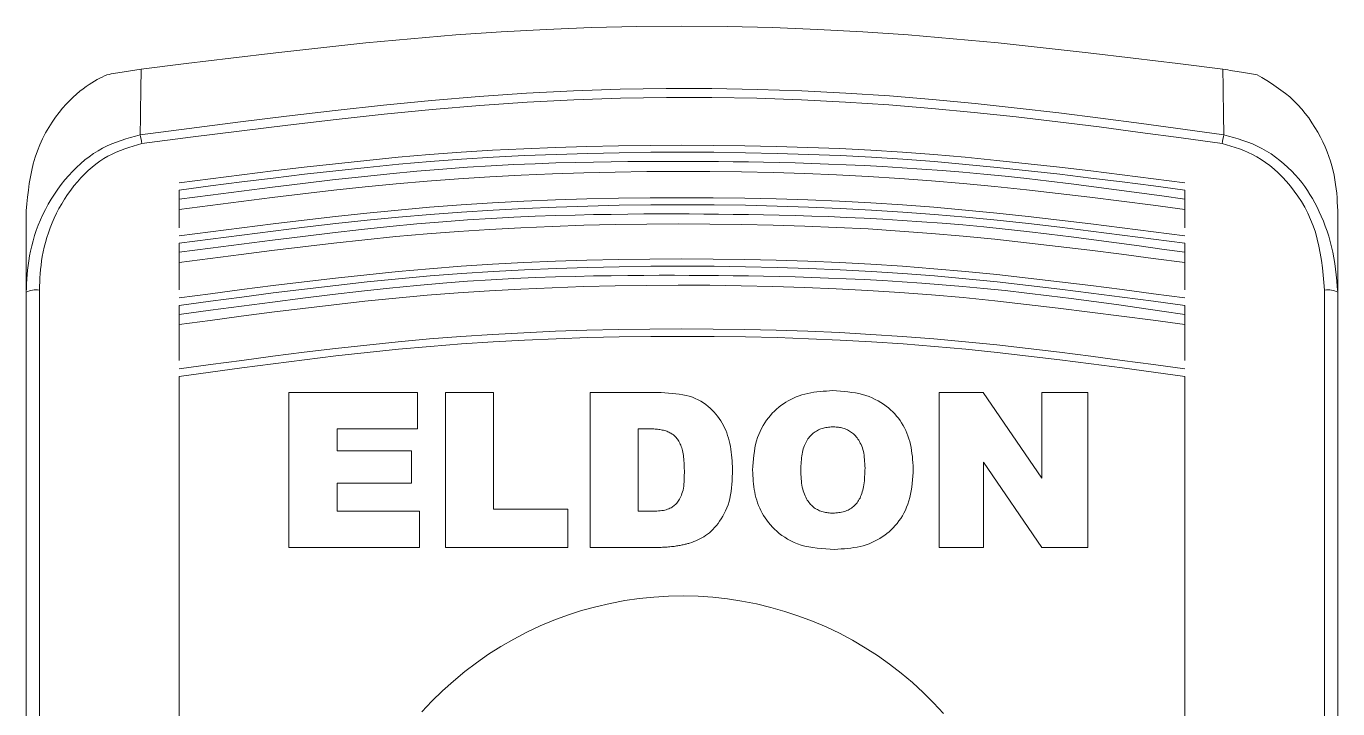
# Model space of a CAD drawing. Header units: millimetres. Extents: x 0 to 4000, y 0 to 2720.
# Drawn here: x 2486.75 to 2516.75, y 1465.26 to 1480.86 of the extents above; entities that cross this region are included whole.
import ezdxf

# ---------------------------------------------------------------- set-up
doc = ezdxf.new("R2010")
doc.units = ezdxf.units.MM
doc.layers.add('KASTEN', color=1, linetype='Continuous', lineweight=0)

msp = doc.modelspace()

# ---------------------------------------------------------------- linework, layer by layer
at = {"layer": 'KASTEN', "color": 1, "linetype": 'Continuous'}
for p, q in [((2490.25, 1477.116), (2490.25, 1476.907)), ((2490.25, 1476.673), (2490.25, 1476.907)), ((2513.25, 1476.907), (2513.25, 1477.116)), ((2513.25, 1476.907), (2513.25, 1476.673)), ((2486.75, 1474.779), (2486.75, 1476.641)), ((2490.25, 1476.255), (2490.25, 1476.673)), ((2513.25, 1476.673), (2513.25, 1476.253)), ((2516.75, 1476.641), (2516.75, 1474.779)), ((2490.25, 1475.9), (2490.25, 1475.692)), ((2513.25, 1475.692), (2513.25, 1475.9)), ((2490.25, 1475.459), (2490.25, 1475.692)), ((2490.25, 1474.836), (2490.25, 1475.459)), ((2513.25, 1475.692), (2513.25, 1475.459)), ((2513.25, 1475.459), (2513.25, 1474.836)), ((2487.05, 1474.829), (2487.05, 1444.851)), ((2516.45, 1444.851), (2516.45, 1474.829)), ((2486.75, 1444.902), (2486.75, 1474.779)), ((2516.75, 1474.779), (2516.75, 1444.902)), ((2490.25, 1474.48), (2490.25, 1474.273)), ((2490.25, 1474.042), (2490.25, 1474.273)), ((2513.25, 1474.273), (2513.25, 1474.48)), ((2513.25, 1474.273), (2513.25, 1474.042)), ((2490.25, 1473.217), (2490.25, 1474.042)), ((2513.25, 1474.042), (2513.25, 1473.216)), ((2490.25, 1472.857), (2490.25, 1446.824)), ((2513.25, 1446.824), (2513.25, 1472.857)), ((2492.759, 1472.485), (2495.698, 1472.485)), ((2492.759, 1468.949), (2492.759, 1472.485)), ((2495.698, 1472.485), (2495.698, 1471.658)), ((2496.34, 1472.485), (2497.442, 1472.485)), ((2496.34, 1468.949), (2496.34, 1472.485)), ((2497.442, 1472.485), (2497.442, 1469.822)), ((2499.646, 1472.485), (2501.273, 1472.485)), ((2499.646, 1468.949), (2499.646, 1472.485)), ((2507.635, 1472.485), (2508.638, 1472.485)), ((2507.635, 1468.949), (2507.635, 1472.485)), ((2508.638, 1472.485), (2509.977, 1470.529)), ((2509.977, 1470.529), (2509.977, 1472.485)), ((2509.977, 1472.485), (2511.033, 1472.485)), ((2511.033, 1472.485), (2511.033, 1468.949)), ((2495.698, 1471.658), (2493.861, 1471.658)), ((2493.861, 1471.658), (2493.861, 1471.153)), ((2500.748, 1471.658), (2500.748, 1469.776)), ((2501.019, 1471.658), (2500.748, 1471.658)), ((2493.861, 1471.153), (2495.56, 1471.153)), ((2495.56, 1471.153), (2495.56, 1470.418)), ((2509.977, 1468.949), (2508.645, 1470.894)), ((2508.645, 1470.894), (2508.645, 1468.949)), ((2495.56, 1470.418), (2493.861, 1470.418)), ((2493.861, 1470.418), (2493.861, 1469.776)), ((2493.861, 1469.776), (2495.744, 1469.776)), ((2495.744, 1469.776), (2495.744, 1468.949)), ((2497.442, 1469.822), (2499.141, 1469.822)), ((2499.141, 1469.822), (2499.141, 1468.949)), ((2500.748, 1469.776), (2501.014, 1469.776)), ((2495.744, 1468.949), (2492.759, 1468.949)), ((2499.141, 1468.949), (2496.34, 1468.949)), ((2501.273, 1468.949), (2499.646, 1468.949)), ((2508.645, 1468.949), (2507.635, 1468.949)), ((2511.033, 1468.949), (2509.977, 1468.949))]:
    msp.add_line(p, q, dxfattribs=at)
for points in [[(2489.378, 1479.878), (2490.406, 1480.005), (2491.433, 1480.131), (2492.461, 1480.253), (2493.489, 1480.368), (2494.518, 1480.476), (2495.548, 1480.573), (2496.579, 1480.659), (2497.611, 1480.731), (2498.644, 1480.787), (2499.679, 1480.827), (2500.714, 1480.851), (2501.75, 1480.859), (2502.786, 1480.851), (2503.821, 1480.827), (2504.855, 1480.787), (2505.889, 1480.731), (2506.921, 1480.659), (2507.952, 1480.573), (2508.982, 1480.476), (2510.011, 1480.368), (2511.039, 1480.253), (2512.067, 1480.131), (2513.094, 1480.005), (2514.122, 1479.878)], [(2486.75, 1476.641), (2486.765, 1476.797), (2486.781, 1476.953), (2486.799, 1477.109), (2486.82, 1477.263), (2486.845, 1477.416), (2486.875, 1477.568), (2486.911, 1477.717), (2486.954, 1477.865), (2487.004, 1478.009), (2487.062, 1478.151), (2487.125, 1478.288), (2487.194, 1478.421), (2487.267, 1478.548), (2487.343, 1478.67), (2487.422, 1478.784), (2487.502, 1478.891), (2487.583, 1478.99), (2487.664, 1479.081), (2487.745, 1479.165), (2487.825, 1479.241), (2487.903, 1479.31), (2487.979, 1479.374), (2488.053, 1479.43), (2488.123, 1479.482), (2488.19, 1479.527), (2488.254, 1479.568), (2488.315, 1479.605), (2488.374, 1479.638), (2488.431, 1479.669), (2488.486, 1479.697), (2488.541, 1479.725), (2488.595, 1479.751)], [(2488.595, 1479.751), (2488.645, 1479.759), (2488.695, 1479.768), (2488.744, 1479.776), (2488.794, 1479.784), (2488.844, 1479.792), (2488.893, 1479.8), (2488.942, 1479.808), (2488.991, 1479.816), (2489.04, 1479.824), (2489.089, 1479.832), (2489.137, 1479.84), (2489.186, 1479.847), (2489.234, 1479.855), (2489.282, 1479.862), (2489.33, 1479.87), (2489.378, 1479.878)], [(2489.378, 1479.878), (2489.377, 1479.811), (2489.377, 1479.745), (2489.376, 1479.679), (2489.375, 1479.613), (2489.374, 1479.549), (2489.373, 1479.485), (2489.372, 1479.421), (2489.371, 1479.36), (2489.37, 1479.299), (2489.369, 1479.24), (2489.368, 1479.182), (2489.367, 1479.127), (2489.367, 1479.073), (2489.366, 1479.022), (2489.365, 1478.973), (2489.364, 1478.926), (2489.364, 1478.883), (2489.363, 1478.841), (2489.363, 1478.802), (2489.362, 1478.765), (2489.362, 1478.73), (2489.361, 1478.695), (2489.361, 1478.662), (2489.36, 1478.629), (2489.36, 1478.597), (2489.359, 1478.565), (2489.359, 1478.534), (2489.358, 1478.502), (2489.358, 1478.471), (2489.357, 1478.44), (2489.357, 1478.409), (2489.356, 1478.379)], [(2514.122, 1479.878), (2514.177, 1479.869), (2514.232, 1479.86), (2514.287, 1479.851), (2514.341, 1479.843), (2514.394, 1479.834), (2514.446, 1479.826), (2514.498, 1479.818), (2514.547, 1479.81), (2514.596, 1479.802), (2514.642, 1479.794), (2514.688, 1479.787), (2514.733, 1479.78), (2514.776, 1479.772), (2514.82, 1479.765), (2514.862, 1479.758), (2514.905, 1479.751)], [(2514.144, 1478.379), (2514.143, 1478.446), (2514.142, 1478.513), (2514.141, 1478.579), (2514.14, 1478.646), (2514.139, 1478.711), (2514.138, 1478.776), (2514.137, 1478.84), (2514.136, 1478.904), (2514.135, 1478.966), (2514.134, 1479.026), (2514.133, 1479.086), (2514.132, 1479.143), (2514.131, 1479.199), (2514.131, 1479.252), (2514.13, 1479.303), (2514.129, 1479.352), (2514.129, 1479.398), (2514.128, 1479.442), (2514.127, 1479.483), (2514.127, 1479.522), (2514.126, 1479.559), (2514.126, 1479.594), (2514.125, 1479.627), (2514.125, 1479.659), (2514.124, 1479.689), (2514.124, 1479.719), (2514.123, 1479.747), (2514.123, 1479.774), (2514.123, 1479.801), (2514.122, 1479.827), (2514.122, 1479.852), (2514.122, 1479.878)], [(2514.905, 1479.751), (2515.016, 1479.684), (2515.126, 1479.616), (2515.235, 1479.547), (2515.343, 1479.475), (2515.448, 1479.401), (2515.551, 1479.324), (2515.65, 1479.242), (2515.746, 1479.155), (2515.838, 1479.064), (2515.925, 1478.967), (2516.007, 1478.866), (2516.086, 1478.762), (2516.159, 1478.655), (2516.229, 1478.546), (2516.293, 1478.436), (2516.353, 1478.325), (2516.408, 1478.214), (2516.458, 1478.103), (2516.504, 1477.992), (2516.545, 1477.883), (2516.582, 1477.773), (2516.614, 1477.665), (2516.642, 1477.558), (2516.666, 1477.452), (2516.685, 1477.348), (2516.701, 1477.244), (2516.714, 1477.142), (2516.725, 1477.041), (2516.733, 1476.94), (2516.739, 1476.84), (2516.745, 1476.741), (2516.75, 1476.641)], [(2489.356, 1478.379), (2490.474, 1478.524), (2491.59, 1478.666), (2492.704, 1478.804), (2493.814, 1478.934), (2494.92, 1479.054), (2496.019, 1479.161), (2497.112, 1479.254), (2498.196, 1479.328), (2499.271, 1479.383), (2500.337, 1479.419), (2501.391, 1479.435), (2502.435, 1479.434), (2503.468, 1479.416), (2504.49, 1479.381), (2505.499, 1479.33), (2506.496, 1479.265), (2507.48, 1479.185), (2508.453, 1479.093), (2509.416, 1478.99), (2510.371, 1478.879), (2511.32, 1478.76), (2512.264, 1478.636), (2513.205, 1478.508), (2514.144, 1478.379)], [(2514.104, 1478.176), (2513.168, 1478.305), (2512.231, 1478.433), (2511.29, 1478.557), (2510.344, 1478.676), (2509.392, 1478.787), (2508.432, 1478.89), (2507.462, 1478.982), (2506.481, 1479.061), (2505.487, 1479.127), (2504.481, 1479.177), (2503.463, 1479.212), (2502.433, 1479.231), (2501.392, 1479.232), (2500.341, 1479.215), (2499.279, 1479.18), (2498.208, 1479.125), (2497.127, 1479.05), (2496.038, 1478.958), (2494.941, 1478.851), (2493.839, 1478.731), (2492.732, 1478.601), (2491.622, 1478.463), (2490.509, 1478.321), (2489.396, 1478.176)], [(2486.75, 1474.779), (2486.754, 1474.879), (2486.759, 1474.979), (2486.765, 1475.08), (2486.772, 1475.182), (2486.781, 1475.286), (2486.793, 1475.391), (2486.808, 1475.499), (2486.826, 1475.609), (2486.848, 1475.722), (2486.875, 1475.837), (2486.905, 1475.954), (2486.94, 1476.073), (2486.98, 1476.193), (2487.025, 1476.313), (2487.074, 1476.434), (2487.128, 1476.554), (2487.187, 1476.673), (2487.252, 1476.791), (2487.32, 1476.907), (2487.393, 1477.021), (2487.47, 1477.132), (2487.551, 1477.241), (2487.634, 1477.345), (2487.721, 1477.446), (2487.811, 1477.542), (2487.903, 1477.634), (2487.997, 1477.721), (2488.094, 1477.802), (2488.192, 1477.878), (2488.292, 1477.949), (2488.394, 1478.013), (2488.498, 1478.072), (2488.602, 1478.124), (2488.708, 1478.171), (2488.815, 1478.213), (2488.922, 1478.251), (2489.03, 1478.285), (2489.138, 1478.318), (2489.247, 1478.349), (2489.356, 1478.379)], [(2489.396, 1478.176), (2489.297, 1478.148), (2489.198, 1478.119), (2489.1, 1478.088), (2489.003, 1478.056), (2488.905, 1478.02), (2488.809, 1477.981), (2488.714, 1477.937), (2488.619, 1477.888), (2488.526, 1477.833), (2488.434, 1477.773), (2488.344, 1477.707), (2488.255, 1477.636), (2488.168, 1477.56), (2488.083, 1477.479), (2488.001, 1477.394), (2487.92, 1477.304), (2487.842, 1477.21), (2487.767, 1477.113), (2487.695, 1477.012), (2487.626, 1476.909), (2487.561, 1476.803), (2487.499, 1476.695), (2487.442, 1476.585), (2487.389, 1476.475), (2487.34, 1476.363), (2487.296, 1476.252), (2487.256, 1476.14), (2487.221, 1476.029), (2487.189, 1475.919), (2487.162, 1475.811), (2487.138, 1475.704), (2487.118, 1475.6), (2487.102, 1475.497), (2487.089, 1475.398), (2487.078, 1475.3), (2487.07, 1475.204), (2487.063, 1475.109), (2487.058, 1475.015), (2487.054, 1474.922), (2487.05, 1474.829)], [(2490.25, 1477.28), (2490.965, 1477.372), (2491.68, 1477.462), (2492.395, 1477.551), (2493.111, 1477.637), (2493.827, 1477.718), (2494.543, 1477.793), (2495.26, 1477.863), (2495.978, 1477.924), (2496.696, 1477.978), (2497.415, 1478.023), (2498.135, 1478.06), (2498.855, 1478.09), (2499.576, 1478.112), (2500.297, 1478.128), (2501.019, 1478.137), (2501.741, 1478.14), (2502.463, 1478.137), (2503.185, 1478.128), (2503.907, 1478.113), (2504.628, 1478.09), (2505.35, 1478.061), (2506.071, 1478.023), (2506.791, 1477.978), (2507.511, 1477.925), (2508.23, 1477.863), (2508.949, 1477.794), (2509.666, 1477.718), (2510.384, 1477.637), (2511.101, 1477.551), (2511.817, 1477.463), (2512.534, 1477.372), (2513.25, 1477.28)], [(2516.45, 1474.829), (2516.434, 1475), (2516.417, 1475.171), (2516.398, 1475.34), (2516.376, 1475.508), (2516.35, 1475.673), (2516.319, 1475.836), (2516.282, 1475.995), (2516.238, 1476.149), (2516.187, 1476.3), (2516.129, 1476.445), (2516.064, 1476.585), (2515.993, 1476.721), (2515.917, 1476.85), (2515.837, 1476.974), (2515.753, 1477.093), (2515.665, 1477.205), (2515.575, 1477.312), (2515.483, 1477.412), (2515.389, 1477.506), (2515.294, 1477.593), (2515.197, 1477.674), (2515.099, 1477.748), (2515, 1477.815), (2514.901, 1477.875), (2514.801, 1477.929), (2514.702, 1477.976), (2514.603, 1478.017), (2514.503, 1478.054), (2514.403, 1478.088), (2514.304, 1478.119), (2514.204, 1478.148), (2514.104, 1478.176)], [(2514.144, 1478.379), (2514.254, 1478.349), (2514.364, 1478.318), (2514.473, 1478.285), (2514.582, 1478.25), (2514.691, 1478.212), (2514.799, 1478.169), (2514.907, 1478.121), (2515.013, 1478.067), (2515.119, 1478.007), (2515.223, 1477.941), (2515.324, 1477.869), (2515.423, 1477.793), (2515.519, 1477.714), (2515.61, 1477.631), (2515.697, 1477.546), (2515.779, 1477.461), (2515.856, 1477.374), (2515.927, 1477.287), (2515.993, 1477.198), (2516.055, 1477.108), (2516.114, 1477.016), (2516.17, 1476.921), (2516.224, 1476.824), (2516.275, 1476.724), (2516.325, 1476.621), (2516.374, 1476.515), (2516.421, 1476.405), (2516.465, 1476.293), (2516.506, 1476.178), (2516.544, 1476.06), (2516.579, 1475.939), (2516.61, 1475.817), (2516.637, 1475.692), (2516.66, 1475.565), (2516.68, 1475.436), (2516.697, 1475.307), (2516.712, 1475.176), (2516.726, 1475.044), (2516.738, 1474.911), (2516.75, 1474.779)], [(2513.25, 1477.116), (2512.535, 1477.209), (2511.82, 1477.3), (2511.105, 1477.389), (2510.389, 1477.475), (2509.674, 1477.556), (2508.957, 1477.632), (2508.24, 1477.702), (2507.523, 1477.764), (2506.804, 1477.818), (2506.085, 1477.863), (2505.365, 1477.901), (2504.645, 1477.93), (2503.924, 1477.953), (2503.203, 1477.969), (2502.481, 1477.978), (2501.759, 1477.981), (2501.037, 1477.978), (2500.315, 1477.969), (2499.593, 1477.953), (2498.872, 1477.931), (2498.15, 1477.901), (2497.429, 1477.864), (2496.709, 1477.818), (2495.989, 1477.765), (2495.27, 1477.703), (2494.551, 1477.633), (2493.834, 1477.557), (2493.116, 1477.475), (2492.399, 1477.389), (2491.683, 1477.3), (2490.966, 1477.209), (2490.25, 1477.116)], [(2490.25, 1476.907), (2490.965, 1477), (2491.677, 1477.091), (2492.381, 1477.18), (2493.076, 1477.265), (2493.757, 1477.345), (2494.421, 1477.42), (2495.065, 1477.487), (2495.684, 1477.546), (2496.278, 1477.596), (2496.845, 1477.637), (2497.386, 1477.671), (2497.902, 1477.697), (2498.393, 1477.718), (2498.861, 1477.734), (2499.305, 1477.746), (2499.727, 1477.755), (2500.128, 1477.762), (2500.51, 1477.766), (2500.876, 1477.769), (2501.23, 1477.771), (2501.575, 1477.771), (2501.914, 1477.77), (2502.249, 1477.768), (2502.585, 1477.765), (2502.924, 1477.761), (2503.268, 1477.757), (2503.617, 1477.751), (2503.974, 1477.744), (2504.34, 1477.735), (2504.716, 1477.724), (2505.103, 1477.71), (2505.504, 1477.694), (2505.918, 1477.675), (2506.345, 1477.652), (2506.785, 1477.626), (2507.237, 1477.596), (2507.7, 1477.562), (2508.172, 1477.523), (2508.654, 1477.48), (2509.143, 1477.431), (2509.641, 1477.378), (2510.144, 1477.319), (2510.653, 1477.257), (2511.167, 1477.191), (2511.685, 1477.122), (2512.205, 1477.052), (2512.727, 1476.98), (2513.25, 1476.907)], [(2490.25, 1476.673), (2490.957, 1476.765), (2491.664, 1476.855), (2492.372, 1476.944), (2493.08, 1477.029), (2493.789, 1477.11), (2494.499, 1477.186), (2495.21, 1477.256), (2495.923, 1477.318), (2496.636, 1477.372), (2497.352, 1477.417), (2498.068, 1477.455), (2498.786, 1477.486), (2499.505, 1477.509), (2500.224, 1477.526), (2500.945, 1477.536), (2501.667, 1477.54), (2502.389, 1477.538), (2503.112, 1477.53), (2503.835, 1477.515), (2504.559, 1477.493), (2505.283, 1477.463), (2506.008, 1477.426), (2506.732, 1477.381), (2507.456, 1477.327), (2508.181, 1477.265), (2508.905, 1477.195), (2509.629, 1477.118), (2510.354, 1477.036), (2511.078, 1476.949), (2511.802, 1476.859), (2512.526, 1476.766), (2513.25, 1476.673)], [(2490.25, 1476.066), (2490.965, 1476.159), (2491.68, 1476.252), (2492.395, 1476.342), (2493.11, 1476.428), (2493.826, 1476.511), (2494.543, 1476.588), (2495.259, 1476.658), (2495.977, 1476.721), (2496.696, 1476.775), (2497.415, 1476.821), (2498.134, 1476.859), (2498.855, 1476.889), (2499.576, 1476.912), (2500.297, 1476.928), (2501.019, 1476.937), (2501.74, 1476.94), (2502.462, 1476.937), (2503.185, 1476.928), (2503.907, 1476.912), (2504.628, 1476.889), (2505.35, 1476.859), (2506.071, 1476.822), (2506.792, 1476.776), (2507.511, 1476.721), (2508.231, 1476.659), (2508.949, 1476.588), (2509.667, 1476.511), (2510.384, 1476.429), (2511.101, 1476.342), (2511.817, 1476.252), (2512.534, 1476.16), (2513.25, 1476.066)], [(2513.25, 1475.9), (2512.535, 1475.994), (2511.82, 1476.086), (2511.105, 1476.177), (2510.39, 1476.264), (2509.674, 1476.347), (2508.958, 1476.424), (2508.241, 1476.495), (2507.523, 1476.558), (2506.805, 1476.612), (2506.086, 1476.659), (2505.366, 1476.697), (2504.645, 1476.727), (2503.924, 1476.75), (2503.203, 1476.766), (2502.482, 1476.775), (2501.76, 1476.778), (2501.038, 1476.775), (2500.315, 1476.766), (2499.593, 1476.75), (2498.872, 1476.727), (2498.15, 1476.697), (2497.429, 1476.659), (2496.708, 1476.613), (2495.988, 1476.559), (2495.269, 1476.495), (2494.551, 1476.425), (2493.833, 1476.347), (2493.116, 1476.264), (2492.399, 1476.177), (2491.683, 1476.087), (2490.966, 1475.994), (2490.25, 1475.9)], [(2490.25, 1475.692), (2490.965, 1475.786), (2491.676, 1475.878), (2492.381, 1475.969), (2493.076, 1476.055), (2493.756, 1476.137), (2494.42, 1476.213), (2495.064, 1476.281), (2495.684, 1476.341), (2496.277, 1476.392), (2496.844, 1476.433), (2497.385, 1476.467), (2497.901, 1476.495), (2498.393, 1476.516), (2498.86, 1476.532), (2499.305, 1476.544), (2499.727, 1476.553), (2500.128, 1476.56), (2500.51, 1476.565), (2500.876, 1476.568), (2501.23, 1476.569), (2501.575, 1476.569), (2501.914, 1476.568), (2502.249, 1476.566), (2502.585, 1476.563), (2502.924, 1476.56), (2503.268, 1476.555), (2503.617, 1476.549), (2503.974, 1476.542), (2504.34, 1476.533), (2504.716, 1476.522), (2505.103, 1476.508), (2505.504, 1476.491), (2505.918, 1476.472), (2506.345, 1476.449), (2506.785, 1476.422), (2507.237, 1476.392), (2507.7, 1476.357), (2508.172, 1476.318), (2508.654, 1476.274), (2509.144, 1476.224), (2509.641, 1476.17), (2510.145, 1476.11), (2510.654, 1476.047), (2511.167, 1475.98), (2511.685, 1475.91), (2512.205, 1475.838), (2512.727, 1475.765), (2513.25, 1475.692)], [(2490.25, 1475.459), (2490.957, 1475.552), (2491.664, 1475.644), (2492.371, 1475.734), (2493.079, 1475.821), (2493.788, 1475.903), (2494.498, 1475.98), (2495.208, 1476.051), (2495.921, 1476.114), (2496.634, 1476.169), (2497.349, 1476.215), (2498.066, 1476.254), (2498.783, 1476.285), (2499.502, 1476.309), (2500.222, 1476.326), (2500.943, 1476.336), (2501.664, 1476.34), (2502.387, 1476.338), (2503.11, 1476.329), (2503.833, 1476.314), (2504.557, 1476.292), (2505.282, 1476.262), (2506.006, 1476.225), (2506.731, 1476.179), (2507.455, 1476.124), (2508.18, 1476.061), (2508.904, 1475.99), (2509.629, 1475.911), (2510.353, 1475.828), (2511.077, 1475.74), (2511.802, 1475.648), (2512.526, 1475.554), (2513.25, 1475.459)], [(2490.25, 1474.65), (2490.965, 1474.745), (2491.68, 1474.839), (2492.395, 1474.93), (2493.11, 1475.019), (2493.826, 1475.103), (2494.542, 1475.181), (2495.259, 1475.253), (2495.976, 1475.317), (2496.695, 1475.372), (2497.414, 1475.419), (2498.134, 1475.457), (2498.854, 1475.488), (2499.575, 1475.511), (2500.296, 1475.527), (2501.018, 1475.537), (2501.74, 1475.54), (2502.462, 1475.537), (2503.184, 1475.528), (2503.907, 1475.512), (2504.629, 1475.488), (2505.35, 1475.458), (2506.071, 1475.419), (2506.792, 1475.373), (2507.512, 1475.317), (2508.231, 1475.253), (2508.949, 1475.182), (2509.667, 1475.103), (2510.384, 1475.019), (2511.101, 1474.931), (2511.818, 1474.839), (2512.534, 1474.745), (2513.25, 1474.65)], [(2513.25, 1474.48), (2512.535, 1474.576), (2511.821, 1474.67), (2511.106, 1474.762), (2510.39, 1474.851), (2509.675, 1474.935), (2508.958, 1475.014), (2508.241, 1475.086), (2507.524, 1475.151), (2506.805, 1475.206), (2506.086, 1475.253), (2505.366, 1475.292), (2504.646, 1475.323), (2503.925, 1475.346), (2503.204, 1475.362), (2502.482, 1475.372), (2501.76, 1475.375), (2501.038, 1475.372), (2500.316, 1475.363), (2499.593, 1475.346), (2498.871, 1475.323), (2498.15, 1475.292), (2497.429, 1475.254), (2496.708, 1475.207), (2495.988, 1475.151), (2495.269, 1475.087), (2494.551, 1475.015), (2493.833, 1474.936), (2493.116, 1474.852), (2492.399, 1474.763), (2491.682, 1474.67), (2490.966, 1474.576), (2490.25, 1474.48)], [(2490.25, 1474.273), (2490.965, 1474.369), (2491.676, 1474.463), (2492.381, 1474.555), (2493.075, 1474.643), (2493.756, 1474.727), (2494.42, 1474.804), (2495.063, 1474.874), (2495.683, 1474.935), (2496.277, 1474.986), (2496.844, 1475.029), (2497.385, 1475.063), (2497.901, 1475.091), (2498.392, 1475.113), (2498.86, 1475.129), (2499.305, 1475.142), (2499.727, 1475.151), (2500.127, 1475.158), (2500.509, 1475.163), (2500.876, 1475.166), (2501.23, 1475.167), (2501.575, 1475.167), (2501.914, 1475.166), (2502.249, 1475.164), (2502.585, 1475.161), (2502.924, 1475.158), (2503.268, 1475.153), (2503.617, 1475.147), (2503.974, 1475.14), (2504.34, 1475.13), (2504.716, 1475.119), (2505.103, 1475.105), (2505.504, 1475.088), (2505.918, 1475.068), (2506.346, 1475.045), (2506.786, 1475.018), (2507.237, 1474.987), (2507.7, 1474.951), (2508.173, 1474.911), (2508.654, 1474.866), (2509.144, 1474.816), (2509.641, 1474.76), (2510.145, 1474.699), (2510.654, 1474.635), (2511.168, 1474.567), (2511.685, 1474.496), (2512.205, 1474.422), (2512.727, 1474.348), (2513.25, 1474.273)], [(2490.25, 1474.042), (2490.956, 1474.137), (2491.663, 1474.231), (2492.37, 1474.322), (2493.078, 1474.411), (2493.786, 1474.495), (2494.495, 1474.573), (2495.206, 1474.645), (2495.918, 1474.709), (2496.631, 1474.765), (2497.346, 1474.813), (2498.063, 1474.852), (2498.78, 1474.884), (2499.499, 1474.908), (2500.219, 1474.925), (2500.94, 1474.936), (2501.662, 1474.94), (2502.384, 1474.938), (2503.107, 1474.929), (2503.831, 1474.914), (2504.555, 1474.891), (2505.279, 1474.861), (2506.004, 1474.823), (2506.729, 1474.776), (2507.454, 1474.72), (2508.179, 1474.656), (2508.903, 1474.583), (2509.628, 1474.503), (2510.352, 1474.418), (2511.077, 1474.328), (2511.801, 1474.235), (2512.526, 1474.139), (2513.25, 1474.042)], [(2490.25, 1473.03), (2490.965, 1473.127), (2491.679, 1473.223), (2492.394, 1473.317), (2493.109, 1473.407), (2493.825, 1473.493), (2494.541, 1473.573), (2495.258, 1473.646), (2495.975, 1473.712), (2496.694, 1473.768), (2497.413, 1473.816), (2498.133, 1473.855), (2498.853, 1473.887), (2499.574, 1473.911), (2500.296, 1473.927), (2501.018, 1473.937), (2501.74, 1473.94), (2502.462, 1473.937), (2503.184, 1473.927), (2503.907, 1473.911), (2504.629, 1473.887), (2505.35, 1473.856), (2506.072, 1473.817), (2506.792, 1473.769), (2507.512, 1473.712), (2508.231, 1473.647), (2508.95, 1473.574), (2509.667, 1473.494), (2510.385, 1473.408), (2511.101, 1473.317), (2511.818, 1473.223), (2512.534, 1473.127), (2513.25, 1473.03)], [(2513.25, 1472.857), (2512.536, 1472.954), (2511.821, 1473.051), (2511.106, 1473.145), (2510.391, 1473.236), (2509.675, 1473.322), (2508.959, 1473.403), (2508.242, 1473.476), (2507.525, 1473.542), (2506.806, 1473.599), (2506.087, 1473.647), (2505.367, 1473.686), (2504.647, 1473.718), (2503.926, 1473.742), (2503.204, 1473.758), (2502.482, 1473.768), (2501.76, 1473.771), (2501.038, 1473.768), (2500.316, 1473.759), (2499.593, 1473.742), (2498.871, 1473.718), (2498.15, 1473.687), (2497.428, 1473.647), (2496.708, 1473.599), (2495.988, 1473.543), (2495.269, 1473.477), (2494.55, 1473.403), (2493.833, 1473.323), (2493.115, 1473.236), (2492.399, 1473.145), (2491.682, 1473.051), (2490.966, 1472.954), (2490.25, 1472.857)], [(2501.273, 1472.485), (2501.357, 1472.48), (2501.442, 1472.475), (2501.525, 1472.468), (2501.607, 1472.46), (2501.688, 1472.45), (2501.767, 1472.438), (2501.843, 1472.422), (2501.917, 1472.403), (2501.987, 1472.379), (2502.054, 1472.352), (2502.119, 1472.321), (2502.18, 1472.287), (2502.238, 1472.25), (2502.293, 1472.211), (2502.345, 1472.17), (2502.395, 1472.128), (2502.441, 1472.084), (2502.485, 1472.038), (2502.526, 1471.992), (2502.565, 1471.944), (2502.601, 1471.894), (2502.635, 1471.843), (2502.667, 1471.791), (2502.696, 1471.737), (2502.723, 1471.681), (2502.749, 1471.624), (2502.772, 1471.565), (2502.793, 1471.505), (2502.812, 1471.445), (2502.829, 1471.383), (2502.844, 1471.32), (2502.857, 1471.256), (2502.867, 1471.192), (2502.876, 1471.127), (2502.884, 1471.061), (2502.89, 1470.995), (2502.895, 1470.929), (2502.899, 1470.863), (2502.903, 1470.796), (2502.906, 1470.729)], [(2503.365, 1470.715), (2503.371, 1470.801), (2503.378, 1470.887), (2503.386, 1470.973), (2503.395, 1471.057), (2503.406, 1471.14), (2503.419, 1471.222), (2503.435, 1471.302), (2503.455, 1471.38), (2503.479, 1471.456), (2503.506, 1471.529), (2503.536, 1471.6), (2503.57, 1471.668), (2503.606, 1471.733), (2503.644, 1471.796), (2503.685, 1471.856), (2503.727, 1471.912), (2503.771, 1471.966), (2503.816, 1472.017), (2503.863, 1472.065), (2503.912, 1472.11), (2503.962, 1472.153), (2504.014, 1472.193), (2504.068, 1472.231), (2504.124, 1472.266), (2504.182, 1472.3), (2504.241, 1472.331), (2504.302, 1472.36), (2504.365, 1472.387), (2504.429, 1472.411), (2504.494, 1472.433), (2504.561, 1472.452), (2504.629, 1472.469), (2504.697, 1472.483), (2504.767, 1472.494), (2504.837, 1472.503), (2504.908, 1472.511), (2504.98, 1472.517), (2505.052, 1472.522), (2505.124, 1472.526), (2505.196, 1472.531)], [(2505.196, 1472.531), (2505.284, 1472.525), (2505.373, 1472.518), (2505.46, 1472.511), (2505.547, 1472.503), (2505.632, 1472.492), (2505.716, 1472.479), (2505.798, 1472.463), (2505.877, 1472.444), (2505.955, 1472.421), (2506.029, 1472.395), (2506.101, 1472.365), (2506.171, 1472.332), (2506.237, 1472.297), (2506.3, 1472.259), (2506.361, 1472.22), (2506.418, 1472.179), (2506.472, 1472.136), (2506.523, 1472.092), (2506.572, 1472.046), (2506.617, 1471.998), (2506.66, 1471.949), (2506.7, 1471.899), (2506.738, 1471.846), (2506.773, 1471.792), (2506.807, 1471.736), (2506.839, 1471.678), (2506.868, 1471.618), (2506.895, 1471.557), (2506.919, 1471.495), (2506.941, 1471.431), (2506.96, 1471.366), (2506.977, 1471.299), (2506.991, 1471.232), (2507.002, 1471.164), (2507.011, 1471.095), (2507.019, 1471.025), (2507.025, 1470.955), (2507.03, 1470.885), (2507.034, 1470.814), (2507.038, 1470.743)], [(2501.804, 1470.706), (2501.803, 1470.751), (2501.801, 1470.796), (2501.8, 1470.84), (2501.797, 1470.884), (2501.795, 1470.927), (2501.791, 1470.969), (2501.787, 1471.01), (2501.782, 1471.05), (2501.776, 1471.088), (2501.769, 1471.124), (2501.761, 1471.159), (2501.752, 1471.192), (2501.743, 1471.224), (2501.733, 1471.254), (2501.722, 1471.282), (2501.711, 1471.309), (2501.7, 1471.334), (2501.688, 1471.357), (2501.676, 1471.379), (2501.663, 1471.4), (2501.649, 1471.42), (2501.635, 1471.438), (2501.62, 1471.456), (2501.605, 1471.473), (2501.588, 1471.489), (2501.57, 1471.504), (2501.552, 1471.519), (2501.533, 1471.533), (2501.513, 1471.546), (2501.492, 1471.558), (2501.471, 1471.57), (2501.448, 1471.581), (2501.425, 1471.591), (2501.401, 1471.601), (2501.377, 1471.609), (2501.352, 1471.617), (2501.326, 1471.624), (2501.3, 1471.63), (2501.274, 1471.636), (2501.246, 1471.641), (2501.219, 1471.645), (2501.191, 1471.648), (2501.163, 1471.65), (2501.134, 1471.653), (2501.105, 1471.654), (2501.077, 1471.656), (2501.048, 1471.657), (2501.019, 1471.658)], [(2505.193, 1471.704), (2505.163, 1471.702), (2505.132, 1471.699), (2505.102, 1471.696), (2505.072, 1471.692), (2505.042, 1471.688), (2505.012, 1471.683), (2504.984, 1471.676), (2504.955, 1471.668), (2504.927, 1471.659), (2504.9, 1471.648), (2504.874, 1471.636), (2504.848, 1471.623), (2504.823, 1471.608), (2504.799, 1471.592), (2504.775, 1471.575), (2504.752, 1471.557), (2504.73, 1471.538), (2504.709, 1471.519), (2504.688, 1471.497), (2504.668, 1471.475), (2504.649, 1471.451), (2504.63, 1471.426), (2504.613, 1471.399), (2504.596, 1471.37), (2504.58, 1471.34), (2504.564, 1471.308), (2504.55, 1471.274), (2504.537, 1471.238), (2504.525, 1471.201), (2504.514, 1471.162), (2504.505, 1471.122), (2504.497, 1471.081), (2504.49, 1471.038), (2504.484, 1470.994), (2504.48, 1470.949), (2504.476, 1470.903), (2504.473, 1470.857), (2504.471, 1470.81), (2504.469, 1470.762), (2504.467, 1470.715)], [(2505.936, 1470.762), (2505.934, 1470.812), (2505.931, 1470.862), (2505.928, 1470.911), (2505.925, 1470.959), (2505.92, 1471.007), (2505.914, 1471.054), (2505.907, 1471.099), (2505.898, 1471.142), (2505.887, 1471.184), (2505.875, 1471.224), (2505.861, 1471.263), (2505.846, 1471.299), (2505.829, 1471.334), (2505.812, 1471.366), (2505.794, 1471.397), (2505.775, 1471.425), (2505.755, 1471.452), (2505.736, 1471.477), (2505.715, 1471.5), (2505.695, 1471.521), (2505.673, 1471.541), (2505.651, 1471.559), (2505.629, 1471.576), (2505.606, 1471.592), (2505.582, 1471.607), (2505.558, 1471.62), (2505.534, 1471.633), (2505.509, 1471.644), (2505.483, 1471.655), (2505.458, 1471.664), (2505.432, 1471.672), (2505.406, 1471.679), (2505.379, 1471.685), (2505.353, 1471.69), (2505.327, 1471.693), (2505.3, 1471.696), (2505.273, 1471.699), (2505.247, 1471.701), (2505.22, 1471.703), (2505.193, 1471.704)], [(2501.014, 1469.776), (2501.056, 1469.776), (2501.097, 1469.776), (2501.137, 1469.777), (2501.177, 1469.778), (2501.216, 1469.781), (2501.254, 1469.784), (2501.291, 1469.788), (2501.326, 1469.794), (2501.359, 1469.801), (2501.39, 1469.809), (2501.42, 1469.819), (2501.448, 1469.83), (2501.475, 1469.842), (2501.499, 1469.855), (2501.522, 1469.868), (2501.544, 1469.882), (2501.564, 1469.896), (2501.582, 1469.911), (2501.6, 1469.927), (2501.617, 1469.944), (2501.632, 1469.962), (2501.648, 1469.982), (2501.663, 1470.003), (2501.678, 1470.027), (2501.693, 1470.053), (2501.708, 1470.082), (2501.723, 1470.112), (2501.737, 1470.145), (2501.75, 1470.181), (2501.762, 1470.219), (2501.773, 1470.259), (2501.782, 1470.302), (2501.789, 1470.347), (2501.794, 1470.394), (2501.798, 1470.443), (2501.801, 1470.494), (2501.803, 1470.546), (2501.803, 1470.599), (2501.804, 1470.652), (2501.804, 1470.706)], [(2502.906, 1470.729), (2502.904, 1470.643), (2502.901, 1470.558), (2502.897, 1470.473), (2502.892, 1470.389), (2502.885, 1470.306), (2502.875, 1470.225), (2502.862, 1470.146), (2502.846, 1470.069), (2502.827, 1469.994), (2502.803, 1469.922), (2502.777, 1469.853), (2502.748, 1469.786), (2502.716, 1469.722), (2502.682, 1469.661), (2502.647, 1469.603), (2502.611, 1469.548), (2502.574, 1469.497), (2502.536, 1469.448), (2502.497, 1469.402), (2502.457, 1469.36), (2502.417, 1469.321), (2502.376, 1469.284), (2502.334, 1469.25), (2502.291, 1469.22), (2502.247, 1469.192), (2502.202, 1469.166), (2502.157, 1469.143), (2502.111, 1469.121), (2502.065, 1469.101), (2502.018, 1469.082), (2501.972, 1469.063), (2501.925, 1469.045)], [(2505.239, 1468.903), (2505.139, 1468.909), (2505.039, 1468.916), (2504.939, 1468.924), (2504.842, 1468.933), (2504.746, 1468.945), (2504.653, 1468.96), (2504.563, 1468.979), (2504.476, 1469.002), (2504.393, 1469.029), (2504.314, 1469.062), (2504.239, 1469.097), (2504.167, 1469.137), (2504.1, 1469.179), (2504.036, 1469.223), (2503.976, 1469.269), (2503.919, 1469.317), (2503.867, 1469.365), (2503.817, 1469.414), (2503.771, 1469.465), (2503.729, 1469.516), (2503.689, 1469.568), (2503.652, 1469.621), (2503.617, 1469.676), (2503.585, 1469.731), (2503.556, 1469.788), (2503.528, 1469.846), (2503.503, 1469.905), (2503.48, 1469.965), (2503.46, 1470.025), (2503.442, 1470.086), (2503.426, 1470.148), (2503.413, 1470.21), (2503.401, 1470.273), (2503.392, 1470.335), (2503.385, 1470.398), (2503.379, 1470.461), (2503.375, 1470.525), (2503.371, 1470.588), (2503.368, 1470.651), (2503.365, 1470.715)], [(2504.467, 1470.715), (2504.469, 1470.664), (2504.471, 1470.613), (2504.474, 1470.562), (2504.477, 1470.513), (2504.482, 1470.464), (2504.487, 1470.416), (2504.494, 1470.369), (2504.502, 1470.324), (2504.511, 1470.281), (2504.523, 1470.24), (2504.535, 1470.2), (2504.549, 1470.162), (2504.564, 1470.126), (2504.581, 1470.093), (2504.597, 1470.061), (2504.615, 1470.031), (2504.633, 1470.003), (2504.652, 1469.978), (2504.671, 1469.954), (2504.69, 1469.931), (2504.711, 1469.911), (2504.732, 1469.891), (2504.754, 1469.873), (2504.776, 1469.856), (2504.799, 1469.84), (2504.823, 1469.825), (2504.848, 1469.812), (2504.873, 1469.799), (2504.898, 1469.787), (2504.925, 1469.777), (2504.951, 1469.767), (2504.978, 1469.759), (2505.006, 1469.753), (2505.033, 1469.747), (2505.061, 1469.743), (2505.089, 1469.739), (2505.118, 1469.736), (2505.146, 1469.734), (2505.175, 1469.732), (2505.203, 1469.73)], [(2505.203, 1469.73), (2505.237, 1469.732), (2505.271, 1469.735), (2505.304, 1469.738), (2505.337, 1469.742), (2505.37, 1469.747), (2505.401, 1469.753), (2505.433, 1469.759), (2505.463, 1469.768), (2505.492, 1469.778), (2505.521, 1469.789), (2505.548, 1469.802), (2505.575, 1469.816), (2505.6, 1469.831), (2505.625, 1469.848), (2505.649, 1469.866), (2505.671, 1469.884), (2505.693, 1469.904), (2505.714, 1469.924), (2505.735, 1469.946), (2505.754, 1469.969), (2505.772, 1469.994), (2505.79, 1470.02), (2505.806, 1470.047), (2505.822, 1470.077), (2505.836, 1470.109), (2505.85, 1470.142), (2505.863, 1470.177), (2505.874, 1470.215), (2505.885, 1470.253), (2505.895, 1470.294), (2505.903, 1470.336), (2505.91, 1470.379), (2505.916, 1470.424), (2505.921, 1470.47), (2505.925, 1470.517), (2505.928, 1470.565), (2505.931, 1470.614), (2505.933, 1470.663), (2505.935, 1470.712), (2505.936, 1470.762)], [(2507.038, 1470.743), (2507.034, 1470.658), (2507.029, 1470.573), (2507.023, 1470.489), (2507.015, 1470.406), (2507.006, 1470.323), (2506.995, 1470.242), (2506.98, 1470.163), (2506.963, 1470.085), (2506.942, 1470.01), (2506.917, 1469.937), (2506.889, 1469.867), (2506.859, 1469.798), (2506.825, 1469.733), (2506.79, 1469.67), (2506.752, 1469.61), (2506.712, 1469.553), (2506.671, 1469.498), (2506.628, 1469.447), (2506.584, 1469.398), (2506.537, 1469.351), (2506.489, 1469.307), (2506.439, 1469.265), (2506.386, 1469.226), (2506.332, 1469.188), (2506.275, 1469.153), (2506.217, 1469.119), (2506.156, 1469.088), (2506.093, 1469.059), (2506.029, 1469.032), (2505.963, 1469.008), (2505.895, 1468.987), (2505.826, 1468.969), (2505.756, 1468.954), (2505.684, 1468.942), (2505.612, 1468.932), (2505.538, 1468.924), (2505.464, 1468.917), (2505.389, 1468.912), (2505.314, 1468.907), (2505.239, 1468.903)], [(2501.925, 1469.045), (2501.905, 1469.04), (2501.884, 1469.035), (2501.864, 1469.03), (2501.843, 1469.025), (2501.822, 1469.02), (2501.8, 1469.015), (2501.778, 1469.01), (2501.755, 1469.005), (2501.731, 1469), (2501.706, 1468.995), (2501.68, 1468.99), (2501.654, 1468.985), (2501.626, 1468.98), (2501.598, 1468.976), (2501.568, 1468.972), (2501.538, 1468.968), (2501.507, 1468.965), (2501.475, 1468.962), (2501.442, 1468.96), (2501.409, 1468.957), (2501.375, 1468.955), (2501.341, 1468.953), (2501.307, 1468.951), (2501.273, 1468.949)], [(2495.799, 1465.187), (2496.03, 1465.432), (2496.27, 1465.668), (2496.52, 1465.894), (2496.78, 1466.109), (2497.048, 1466.312), (2497.325, 1466.505), (2497.609, 1466.685), (2497.902, 1466.853), (2498.2, 1467.009), (2498.506, 1467.153), (2498.817, 1467.283), (2499.133, 1467.4), (2499.454, 1467.504), (2499.779, 1467.593), (2500.107, 1467.669), (2500.439, 1467.732), (2500.773, 1467.78), (2501.108, 1467.814), (2501.444, 1467.834), (2501.781, 1467.84), (2502.118, 1467.831), (2502.454, 1467.809), (2502.789, 1467.772), (2503.121, 1467.721), (2503.452, 1467.657), (2503.779, 1467.578), (2504.103, 1467.486), (2504.423, 1467.38), (2504.737, 1467.261), (2505.047, 1467.129), (2505.351, 1466.984), (2505.648, 1466.826), (2505.938, 1466.656), (2506.221, 1466.474), (2506.496, 1466.28), (2506.762, 1466.075), (2507.02, 1465.859), (2507.267, 1465.632), (2507.505, 1465.397), (2507.731, 1465.153)]]:
    msp.add_lwpolyline(points, dxfattribs=at)
for centre, radius, start, end in [((2485.464, 1477.517), 3.986, 9.5085, 12.4779), ((2518.035, 1477.518), 3.985, 167.523, 170.4927), ((2486.977, 1474.346), 0.488, 81.4125, 117.7285), ((2516.523, 1474.346), 0.488, 62.272, 98.5872)]:
    msp.add_arc(centre, radius, start, end, dxfattribs=at)

doc.saveas('drawing.dxf')
